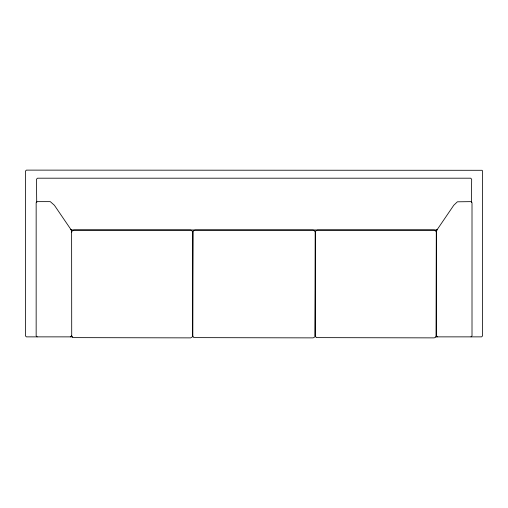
<?xml version="1.0" encoding="UTF-8"?>
<svg xmlns="http://www.w3.org/2000/svg" width="508" height="508" viewBox="0 0 508 508"><rect width="100%" height="100%" fill="white"/><g stroke="black" fill="none" stroke-linecap="round" stroke-linejoin="round"><path stroke-width="0.76" d="M471.43 202.482L471.672 179.203L470.668 178.194L37.503 178.194L36.493 179.203L36.709 202.482M71.711 232.15L71.958 231.14L73.724 230.13L190.716 230.13L191.726 230.467L192.729 232.15L192.481 336.868L190.716 337.877L72.714 337.623L71.711 335.858L71.622 230.549L54.394 205.257L50.279 201.638L37.167 201.638L36.157 202.648L36.157 335.858L37.167 336.868M71.622 335.858L70.618 336.868M471.005 336.868L472.008 335.858L472.008 202.648L471.005 201.638L457.384 201.809L453.771 205.257L436.543 230.549L436.543 335.858L437.553 336.868M72.339 336.868L26.41 336.868L25.4 335.858L25.4 171.132L26.41 170.123L482.098 170.294L482.6 171.132L482.6 335.858L481.59 336.868L435.661 336.868M436.715 230.048L437.045 229.629M71.139 229.965L437.197 229.965M70.618 229.546L71.457 230.048M193.065 231.14L192.818 335.858L193.827 337.623L313.169 337.877L314.935 336.868L315.182 232.15L314.173 230.467L313.169 230.13L194.831 230.13L193.065 231.14M315.519 231.14L315.271 335.858L316.274 337.623L434.276 337.877L436.042 336.868L436.289 232.15L435.286 230.467L434.276 230.13L317.284 230.13L315.519 231.14"/></g></svg>
